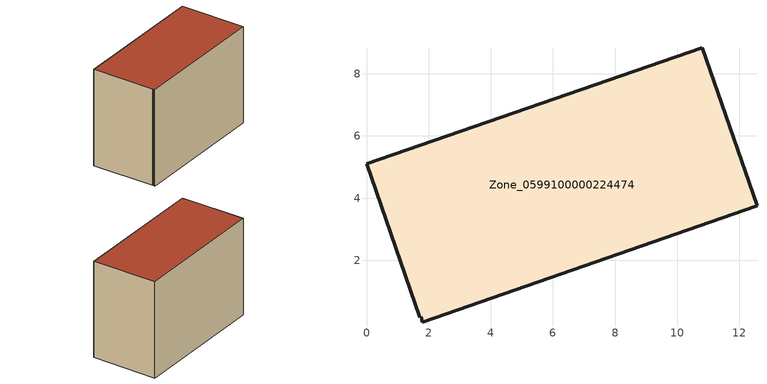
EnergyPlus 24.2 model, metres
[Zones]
Zone_0599100000224474
 floor ground (C_G): 1.79,0.01 1.77,0.18 1.71,0.16 0,5.1 10.8,8.84 12.57,3.75 z0
 wall outside (C_F): 12.57,3.75 10.8,8.84 0,5.1 1.71,0.16 1.77,0.18 1.79,0.01 12.57,3.75 z0:8.05
 roof outside (C_R): 1.77,0.18 1.79,0.01 12.57,3.75 10.8,8.84 0,5.1 1.71,0.16 z8.05
[BUILDING]
Pand.0599100000224474: North Axis=0; Terrain=City; Loads Convergence Tolerance Value=0.04; Temperature Convergence Tolerance Value=0.4; Solar Distribution=FullExterior; Maximum Number of Warmup Days=25; Minimum Number of Warmup Days=1
[Site:Location]
Rotterdam.The.Hague.AP_ZH_NLD Design_Conditions: Latitude=51.96; Longitude=4.45; Time Zone=1; Elevation=-4.5
[SITE:GROUNDTEMPERATURE:BUILDINGSURFACE]
18, 18, 18, 18, 18, 18, 18, 18, 18, 18, 18, 18
[MATERIAL] Thermal Absorptance=0.9; Solar Absorptance=0.7; Visible Absorptance=0.7
Name | Roughness | Thickness | Conductivity | Density | Specific Heat
G.TI.1975-1991 | MediumSmooth | 0.15 | 0.288461 | 540 | 1210
F.TI.1975-1991 | Rough | 0.3 | 0.230769 | 1920 | 840
R.TI.1975-1991 | MediumRough | 0.2 | 0.153846 | 1500 | 1000
[CONSTRUCTION]
C_G: G.TI.1975-1991
C_F: F.TI.1975-1991
C_R: R.TI.1975-1991
[ZONE]
Zone_0599100000224474: Type=1; Multiplier=1; Ceiling Height=Autocalculate; Volume=Autocalculate; Floor Area=autocalculate; Part of Total Floor Area=Yes
[ZONEINFILTRATION:DESIGNFLOWRATE]
Infil_Zone_0599100000224474: Zone or ZoneList or Space or SpaceList=Zone_0599100000224474; Schedule=AlwaysOn; Design Flow Rate Calculation Method=Flow/Area; Flow Rate per Floor Area=0.003; Constant Term Coefficient=1; Temperature Term Coefficient=0; Velocity Term Coefficient=0; Velocity Squared Term Coefficient=0
[HVACTEMPLATE:ZONE:IDEALLOADSAIRSYSTEM]
Zone_0599100000224474: Maximum Heating Supply Air Temperature=50; Minimum Cooling Supply Air Temperature=13; Maximum Heating Supply Air Humidity Ratio=0.0156; Minimum Cooling Supply Air Humidity Ratio=0.0077; Heating Limit=NoLimit; Cooling Limit=NoLimit; Dehumidification Control Type=ConstantSensibleHeatRatio; Cooling Sensible Heat Ratio=0.7; Dehumidification Setpoint=60; Humidification Control Type=None; Humidification Setpoint=30; Outdoor Air Method=None; Outdoor Air Flow Rate per Person=0.00944; Outdoor Air Flow Rate per Zone Floor Area=0; Outdoor Air Flow Rate per Zone=0; Demand Controlled Ventilation Type=None; Outdoor Air Economizer Type=NoEconomizer; Heat Recovery Type=None; Sensible Heat Recovery Effectiveness=0.7; Latent Heat Recovery Effectiveness=0.65
[ZONECONTROL:THERMOSTAT]
ThermostatControl_Zone_0599100000224474: Zone or ZoneList=Zone_0599100000224474; Control Type Schedule=DualSetpointControlType; Control 1=Thermostat_Zone_0599100000224474; Temperature Difference Between Cutout And Setpoint=0
[THERMOSTATSETPOINT:DUALSETPOINT]
Thermostat_Zone_0599100000224474: Heating Setpoint Temperature Schedule=HeatingSetpoint_Zone_0599100000224474; Cooling Setpoint Temperature Schedule=CoolingSetpoint_Zone_0599100000224474
[SCHEDULE:COMPACT]
HeatingSetpoint_Zone_0599100000224474: Through: 12/31, For: AllDays, Until: 24:00, 21
CoolingSetpoint_Zone_0599100000224474: Through: 12/31, For: AllDays, Until: 24:00, 24
DualSetpointControlType: Through: 12/31, For: AllDays, Until: 24:00, 4
AlwaysOn: Through: 12/31, For: AllDays, Until: 24:00, 1
